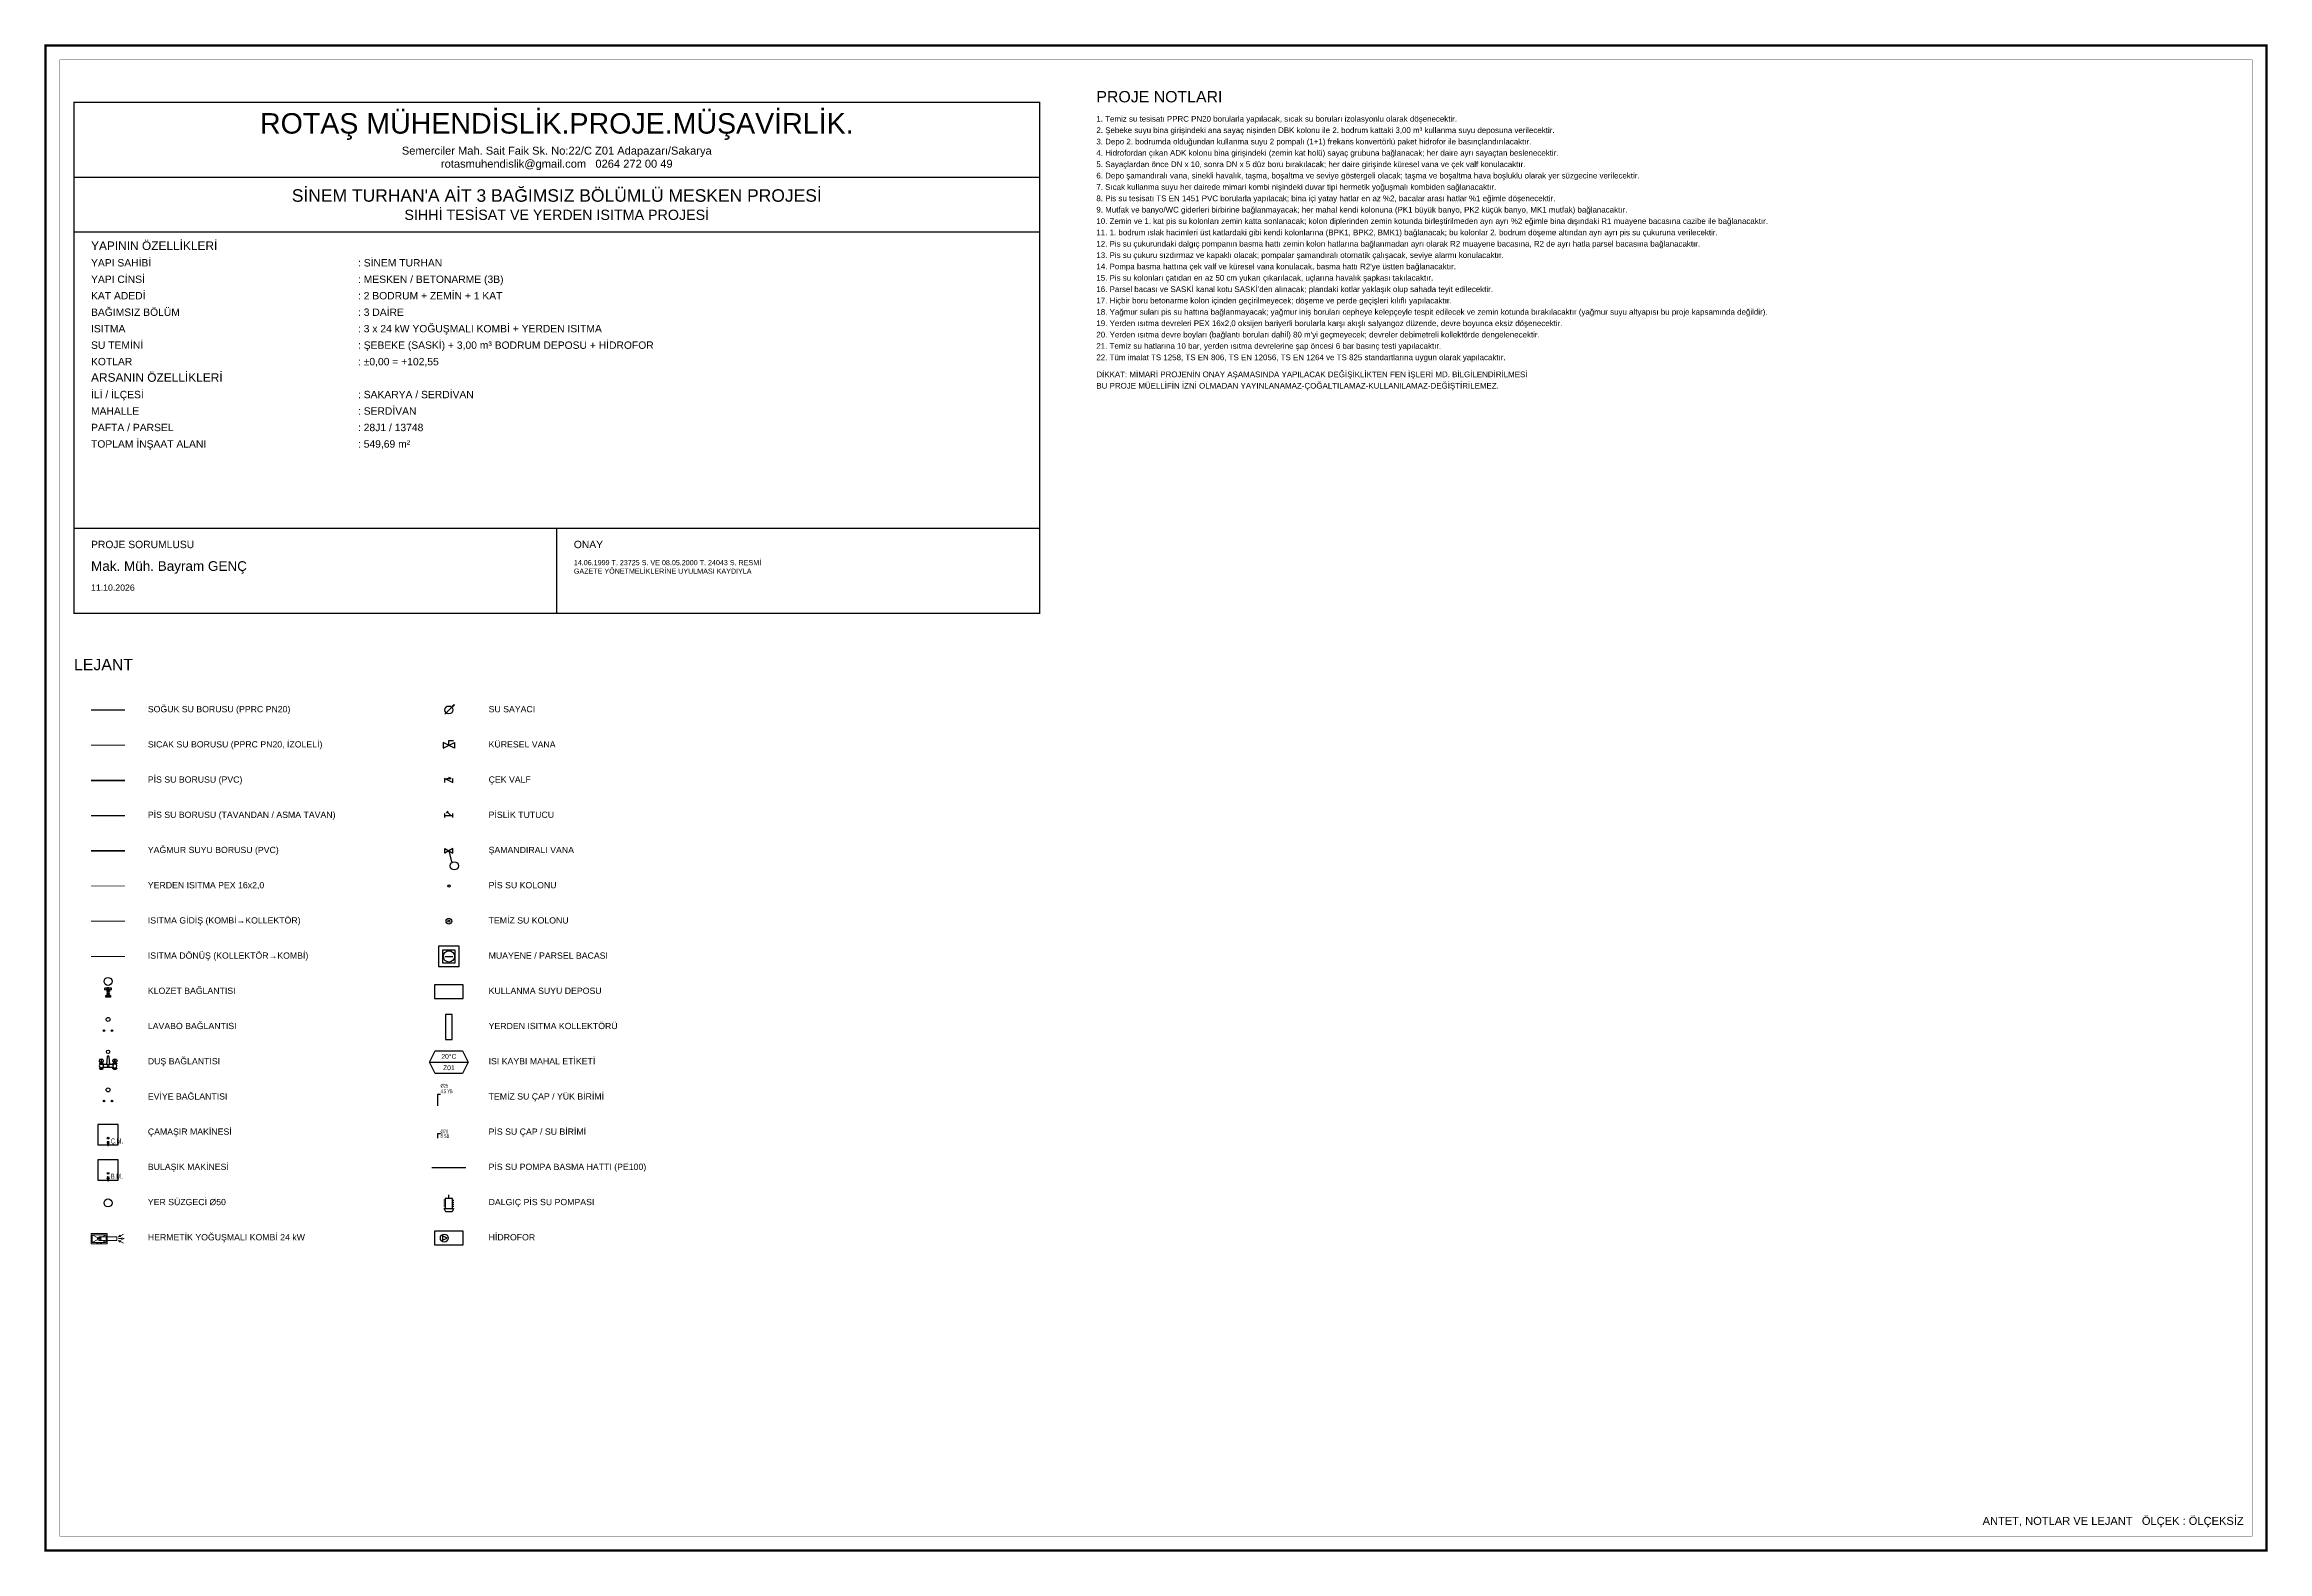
# Model space of a CAD drawing. Header units: centimetres. Extents: x -3952 to 14132, y 6348 to 11752.
# Drawn here: x -3952 to -38, y 9098 to 11752 of the extents above; entities that cross this region are included whole.
import ezdxf
from ezdxf.enums import TextEntityAlignment as Align

# ---------------------------------------------------------------- set-up
doc = ezdxf.new("R2010")
doc.units = ezdxf.units.CM
for name, pattern in [('BASMA HATTI', [31, 25, -6]), ('DASHED', [18, 12, -6]), ('ISITMA DONUS HATTI', [26, 20, -6]), ('PIS', [38, 30, -8]), ('PISSU HATTI', [26, 20, -6]), ('YAGMUR HATTI', [36, 30, -6])]:
    doc.linetypes.add(name, pattern=pattern)
for name, color, linetype in [('MD-YUK-BIRIMI', 7, 'Continuous'), ('MTY-CIHAZ', 135, 'Continuous'), ('MTY-HIDROFOR', 4, 'Continuous'), ('MTY-ISIKAYBIMAHAL', 2, 'Continuous'), ('MTY-ISITMA-DONUS-BORU', 30, 'ISITMA DONUS HATTI'), ('MTY-ISITMA-GIDIS-BORU', 10, 'Continuous'), ('MTY-KOLLETOR', 7, 'Continuous'), ('MTY-PAFTA', 7, 'Continuous'), ('MTY-PEX-BORU', 1, 'Continuous'), ('MTY-PIS SU-BASMA', 6, 'Continuous'), ('MTY-PIS-SU-BORUSU', 6, 'PIS'), ('MTY-PISSU-BORU-TAVANDAN', 6, 'PISSU HATTI'), ('MTY-PISSU-CAP', 211, 'Continuous'), ('MTY-PISSU-KOLON', 211, 'DASHED'), ('MTY-ROGAR', 5, 'Continuous'), ('MTY-SICAKSU-BORU', 1, 'BASMA HATTI'), ('MTY-SOGUKSU-BORU', 5, 'Continuous'), ('MTY-TEFRIS', 15, 'Continuous'), ('MTY-TEMIZSU-CAP', 101, 'Continuous'), ('MTY-VANA', 1, 'Continuous'), ('MTY-YAGMUR-BORUSU', 3, 'YAGMUR HATTI'), ('MTY-YAZI', 7, 'Continuous'), ('MTY-YUK-BIRIMI', 7, 'Continuous'), ('RAST-TEM-SU DEPOSU', 11, 'Continuous')]:
    doc.layers.add(name, color=color, linetype=linetype)
doc.layers.add('ROTAS-PAFTA-SINIRI', color=8, linetype='Continuous', plot=False)
doc.styles.add('CAP', font='wturkce.SHX', dxfattribs={"width": 0.65})
doc.styles.add('MTY_CAP', font='wturkce.SHX', dxfattribs={"width": 0.65, "height": 20})
doc.styles.add('MTYCAPLT', font='arial.ttf', dxfattribs={"width": 0.65, "height": 1})
doc.styles.add('ROTAS', font='arial.ttf')

# ---------------------------------------------------------------- blocks, each defined once
blk = doc.blocks.new('ROTAS_PAFTA')
blk.add_lwpolyline([(0, 0), (1, 0), (1, 1), (0, 1)], close=True)
blk = doc.blocks.new('KLOZET1')
at = {"layer": 'MTY-TEFRIS', "color": 15}
blk.add_lwpolyline([(-3.9, 11.4, 0.414214), (-4.5, 10.8), (-4.5, 10.3, 0.414214), (-3.9, 9.7), (3.9, 9.7, 0.414214), (4.5, 10.3), (4.5, 10.8, 0.414214), (3.9, 11.4)], format="xyb", close=True, dxfattribs=at)
for points in [[(3, 0), (-3, 0), (-3, 2.3), (3, 2.3)], [(-0.8, 11.5), (0.8, 11.5), (0.8, 12), (-0.8, 12)], [(-0.8, 8.9), (0.8, 8.9), (0.8, 9.7), (-0.8, 9.7)]]:
    blk.add_lwpolyline(points, close=True, dxfattribs=at)
for points in [[(-1.6, 8.6), (-1.6, 7.5)], [(-1.6, 4.4), (-1.6, 3.4)], [(-1.3, 3.2), (-1.3, 2.3), (1.4, 2.3), (1.4, 3.2)], [(-1.2, 7.2), (-1.2, 4.8)], [(1.1, 8.9), (-1.1, 8.9)], [(-1.1, 7.3), (1.1, 7.3)], [(1.1, 4.7), (-1.1, 4.7)], [(-1.1, 3.1), (1.1, 3.1)], [(-0.5, 8.6), (-0.5, 7.5)], [(-0.5, 4.4), (-0.5, 3.4)], [(0.6, 8.6), (0.6, 7.5)], [(0.6, 4.4), (0.6, 3.4)], [(1.3, 4.8), (1.3, 5.2), (1.3, 7.2)], [(1.7, 8.6), (1.7, 7.5)], [(1.7, 4.4), (1.7, 3.4)]]:
    blk.add_lwpolyline(points, dxfattribs=at)
at = {"layer": 'MTY-TEFRIS', "color": 15, "elevation": 0}
for points in [[(-1, 10.3), (-1, 10.8, -0.414214), (-0.4, 11.4)], [(1, 10.3), (1, 10.8, 0.414214), (0.4, 11.4)]]:
    blk.add_lwpolyline(points, format="xyb", dxfattribs=at)
at = {"layer": 'MTY-TEFRIS', "color": 6}
blk.add_circle((0, 20), 5, dxfattribs=at)
at = {"layer": 'MTY-TEFRIS', "color": 15}
for centre, radius, start, end in [((-1.1, 8.1), 0.734, 41.7592, 138.241), ((-1.1, 8), 0.734, 221.7593, 318.2408), ((-1.1, 4), 0.734, 41.7592, 138.241), ((-1.1, 3.8), 0.734, 221.7593, 318.2408), ((-0.4, 10.3, 0), 0.641, 179.9998, 270.0001), ((0, 8.1), 0.734, 41.7592, 138.241), ((0, 8), 0.734, 221.7593, 318.2408), ((0, 4), 0.734, 41.7592, 138.241), ((0, 3.8), 0.734, 221.7593, 318.2408), ((0.4, 10.3, 0), 0.641, 270.0001, 0), ((1.1, 8.1), 0.734, 41.7592, 138.241), ((1.1, 8), 0.734, 221.7593, 318.2408), ((1.1, 4), 0.734, 41.7592, 138.241), ((1.1, 3.8), 0.734, 221.7593, 318.2408)]:
    blk.add_arc(centre, radius, start, end, dxfattribs=at)
at = {"layer": 'MD-YUK-BIRIMI', "color": 6, "style": 'MTYCAPLT', "width": 0.65}
for tag, p in [('PSCP_001', (-1.3, 24.5)), ('PS_001', (-0.6, 19.5))]:
    blk.add_attdef(tag, p, '', height=1, dxfattribs=at)
at = {"layer": 'MD-YUK-BIRIMI', "color": 3, "style": 'MTYCAPLT', "width": 0.65}
for tag, p in [('SOCP_001', (-1.3, 1.8)), ('SO_001', (-0.7, -0.5))]:
    blk.add_attdef(tag, p, '', height=1, dxfattribs=at)
blk = doc.blocks.new('LAVABO1')
at = {"layer": 'MTY-TEFRIS', "color": 3, "ltscale": 10}
blk.add_circle((-5, 1), 1, dxfattribs=at)
at = {"layer": 'MTY-TEFRIS', "color": 6}
blk.add_circle((0, 15), 2.5, dxfattribs=at)
at = {"layer": 'MTY-TEFRIS', "color": 1, "ltscale": 10}
blk.add_circle((5, 1), 1, dxfattribs=at)
at = {"layer": 'MD-YUK-BIRIMI', "color": 3, "style": 'MTYCAPLT', "width": 0.65}
for tag, p in [('SOCP_001', (-6.3, -0.5)), ('SO_001', (-5.7, 0.5))]:
    blk.add_attdef(tag, p, '', height=1, dxfattribs=at)
at = {"layer": 'MD-YUK-BIRIMI', "color": 6, "style": 'MTYCAPLT', "width": 0.65}
for tag, p in [('PSCP_001', (-1.3, 17)), ('PS_001', (-0.6, 14.5))]:
    blk.add_attdef(tag, p, '', height=1, dxfattribs=at)
at = {"layer": 'MD-YUK-BIRIMI', "color": 1, "style": 'MTYCAPLT', "width": 0.65}
for tag, p in [('SCCP_001', (3.7, -0.5)), ('SC_001', (4.4, 0.5))]:
    blk.add_attdef(tag, p, '', height=1, dxfattribs=at)
blk = doc.blocks.new('DUS TEKNESI1')
at = {"layer": 'MTY-TEFRIS'}
for points in [[(-10, 13.9), (-10, 12.2, -0.146062), (-11.3, 8.9, 0.113221), (-13.3, 11.5, -0.416893), (-13.3, 12)], [(-6.7, 12, -0.17585), (-7.5, 13.9), (-12.5, 13.9, -0.17585), (-13.3, 12)], [(-12.8, 0.5), (-12.8, 0), (-10, 0), (-7.2, 0), (-7.2, 0.5, 0.153746), (-12.8, 0.5), (-10, 0.5), (-7.2, 0.5)], [(-8.6, 6.9, -0.601952), (-8.6, 1.6), (-8.6, 0.8)], [(0, 18.4), (-0.6, 18.4, 0.391322), (-1.3, 17.8), (-2.2, 6.3)], [(0, 18.4), (0.6, 18.4, -0.391322), (1.3, 17.8), (2.2, 6.3)], [(6.7, 12, 0.17585), (7.5, 13.9), (12.5, 13.9, 0.17585), (13.3, 12)], [(8.6, 6.9, 0.601952), (8.6, 1.6), (11.4, 1.6, 0.601952), (11.4, 6.9)], [(12.8, 0.5), (12.8, 0), (10, 0), (7.2, 0), (7.2, 0.5, -0.153746), (12.8, 0.5), (10, 0.5), (7.2, 0.5)], [(10, 13.9), (10, 12.2, 0.146062), (11.3, 8.9, -0.113221), (13.3, 11.5)]]:
    blk.add_lwpolyline(points, format="xyb", dxfattribs=at)
for points in [[(-12.8, 7.5), (-10, 7.5), (-7.2, 7.5), (-7.2, 8), (-10, 8), (-12.8, 8)], [(-8.6, 0), (-8.6, -1), (-11.4, -1), (-11.4, 0)], [(12.8, 7.5), (10, 7.5), (7.2, 7.5), (7.2, 8), (10, 8), (12.8, 8)], [(11.4, 0), (11.4, -1), (8.6, -1), (8.6, 0)]]:
    blk.add_lwpolyline(points, close=True, dxfattribs=at)
for points in [[(-11.6, 9.5), (-11.6, 8)], [(-11.4, 7.5), (-11.4, 6.9), (-8.6, 6.9)], [(-8.6, 1.6), (-11.4, 1.6), (-11.4, 0.8)], [(-8.6, 7.5), (-8.6, 6.9)], [(-8.4, 9.5), (-8.4, 8)], [(7.8, 6.3), (-7.8, 6.3)], [(-7.8, 2.3), (7.8, 2.3)], [(8.4, 9.5), (8.4, 8)], [(11.4, 7.5), (11.4, 6.9), (8.6, 6.9)], [(8.6, 7.5), (8.6, 6.9)], [(8.6, 1.6), (8.6, 0.8)], [(11.4, 1.6), (11.4, 0.8)], [(11.6, 9.5), (11.6, 8)]]:
    blk.add_lwpolyline(points, dxfattribs=at)
at = {"layer": 'MTY-TEFRIS', "color": 6}
blk.add_circle((0, 25), 2.5, dxfattribs=at)
at = {"layer": 'MTY-TEFRIS'}
for centre, radius, start, end in [((-10, 4.3), 2.96, 117.9084, 242.0919), ((-10, 2.2), 11.8, 79.4131, 100.5868), ((-3.8, 12.8), 6.25, 185.208, 218.4476), ((-2, 5.9), 7.27, 130.2551, 156.0938), ((-6.9, 11.7), 0.344, 310.5655, 41.0891), ((0, 17.2), 1.6, 330.6975, 209.3026), ((0, 4.3), 1.37, 90.0002, 270.0001), ((0, 4.3), 1.37, 270.0001, 90.0002), ((6.9, 11.7), 0.344, 138.9108, 229.4346), ((2, 5.9), 7.27, 23.9063, 49.7447), ((10, 2.2), 11.8, 79.4131, 100.5868), ((3.8, 12.8), 6.25, 321.5525, 354.7921), ((13.1, 11.7), 0.344, 310.5655, 41.0891)]:
    blk.add_arc(centre, radius, start, end, dxfattribs=at)
at = {"layer": 'MD-YUK-BIRIMI', "color": 3, "style": 'MTYCAPLT', "width": 0.65}
for tag, p in [('SO_001', (-10.7, -0.5)), ('SOCP_001', (-11.3, -1.5))]:
    blk.add_attdef(tag, p, '', height=1, dxfattribs=at)
at = {"layer": 'MD-YUK-BIRIMI', "color": 6, "style": 'MTYCAPLT', "width": 0.65}
for tag, p in [('PSCP_001', (-1.3, 27)), ('PS_001', (-0.6, 24.5))]:
    blk.add_attdef(tag, p, '', height=1, dxfattribs=at)
at = {"layer": 'MD-YUK-BIRIMI', "color": 1, "style": 'MTYCAPLT', "width": 0.65}
for tag, p in [('SC_001', (9.4, -0.5)), ('SCCP_001', (8.7, -1.5))]:
    blk.add_attdef(tag, p, '', height=1, dxfattribs=at)
blk = doc.blocks.new('EVIYE1')
at = {"layer": 'MTY-TEFRIS', "color": 3, "ltscale": 10}
blk.add_circle((-5, 1), 1, dxfattribs=at)
at = {"layer": 'MTY-TEFRIS', "color": 6}
blk.add_circle((0, 15), 2.5, dxfattribs=at)
at = {"layer": 'MTY-TEFRIS', "color": 1, "ltscale": 10}
blk.add_circle((5, 1), 1, dxfattribs=at)
at = {"layer": 'MD-YUK-BIRIMI', "color": 3, "style": 'MTYCAPLT', "width": 0.65}
for tag, p in [('SOCP_001', (-6.3, -0.5)), ('SO_001', (-5.7, 0.5))]:
    blk.add_attdef(tag, p, '', height=1, dxfattribs=at)
at = {"layer": 'MD-YUK-BIRIMI', "color": 6, "style": 'MTYCAPLT', "width": 0.65}
for tag, p in [('PSCP_001', (-1.3, 17)), ('PS_001', (-0.6, 14.5))]:
    blk.add_attdef(tag, p, '', height=1, dxfattribs=at)
at = {"layer": 'MD-YUK-BIRIMI', "color": 1, "style": 'MTYCAPLT', "width": 0.65}
for tag, p in [('SCCP_001', (3.7, -0.5)), ('SC_001', (4.4, 0.5))]:
    blk.add_attdef(tag, p, '', height=1, dxfattribs=at)
blk = doc.blocks.new('CAMASIR MAKINASI1')
at = {"layer": 'MTY-TEFRIS'}
for p, q in [((-0.9, 0), (-0.9, -1.5)), ((-0.9, -1.5), (1.1, -1.5)), ((1.1, -1.5), (1.1, 0))]:
    blk.add_line(p, q, dxfattribs=at)
for points in [[(-30, 0), (30, 0), (30, 60), (-30, 60)], [(2.5, 0.4), (2.5, 0), (-2.5, 0), (-2.5, 0.4)]]:
    blk.add_lwpolyline(points, close=True, dxfattribs=at)
for points in [[(-1.8, 8.2, 0.414214), (-1.4, 8.2), (-1.3, 8.2, 0.414214), (-1.3, 8.7), (-2.1, 9.4, 0.414214), (-2.5, 9.4), (-2.6, 9.3, 0.414214), (-2.6, 8.9)], [(-1.8, 5.3, -0.414214), (-1.4, 5.3), (-1.3, 5.2, -0.414214), (-1.3, 4.8), (-2.1, 4, -0.414214), (-2.5, 4), (-2.6, 4.1, -0.414214), (-2.6, 4.6)], [(1.5, 8.7, 0.414214), (1.5, 8.2), (1.6, 8.2, 0.414214), (2, 8.2), (2.8, 8.9, 0.414214), (2.8, 9.3), (2.7, 9.4, 0.414214), (2.3, 9.4)], [(1.5, 4.8, -0.414214), (1.5, 5.2), (1.6, 5.3, -0.414214), (2, 5.3), (2.8, 4.6, -0.414214), (2.8, 4.1), (2.7, 4, -0.414214), (2.3, 4)]]:
    blk.add_lwpolyline(points, format="xyb", close=True, dxfattribs=at)
for points in [[(-1.5, 8.1), (-1.1, 7.7)], [(-1.5, 5.3), (-1.1, 5.7)], [(-1.3, 8.3), (-0.9, 7.9)], [(-1.3, 5.2), (-0.9, 5.6)], [(-0.9, 4.4), (-0.9, 0.4)], [(1.5, 8.3), (1.1, 7.9)], [(1.5, 5.2), (1.1, 5.6)], [(1.1, 4.4), (1.1, 0.4)], [(1.6, 8.1), (1.3, 7.7)], [(1.6, 5.3), (1.3, 5.7)]]:
    blk.add_lwpolyline(points, dxfattribs=at)
at = {"layer": 'MTY-TEFRIS', "color": 6}
blk.add_circle((0, 20), 2.5, dxfattribs=at)
at = {"layer": 'MTY-TEFRIS'}
for radius in [1.54, 0.581]:
    blk.add_circle((0.1, 6.7), radius, dxfattribs=at)
for start, end in [(143.13402, 216.86567), (53.13416, 126.86603), (233.13424, 306.86588), (323.13387, 36.86588)]:
    blk.add_arc((0.1, 6.7), 2.51, start, end, dxfattribs=at)
at = {"layer": 'MD-YUK-BIRIMI', "color": 6, "style": 'MTYCAPLT', "width": 0.65}
for tag, p in [('PSCP_001', (-1.3, 22)), ('PS_001', (-0.6, 19.5))]:
    blk.add_attdef(tag, p, '', height=1, dxfattribs=at)
at = {"layer": 'MD-YUK-BIRIMI', "color": 3, "style": 'MTYCAPLT', "width": 0.65}
for tag, p in [('SO_001', (-0.7, -0.5)), ('SOCP_001', (-1.2, -2))]:
    blk.add_attdef(tag, p, '', height=1, dxfattribs=at)
at = {"layer": 'MTY-TEFRIS', "color": 15, "style": 'MTYCAPLT', "width": 0.65}
blk.add_text('Ç.M.', height=15, dxfattribs=at).set_placement((8.1, 11.6), align=Align.MIDDLE_LEFT)
blk = doc.blocks.new('BULASIK MAKINASI1')
at = {"layer": 'MTY-TEFRIS'}
for p, q in [((-0.9, 0), (-0.9, -1.5)), ((-0.9, -1.5), (1.1, -1.5)), ((1.1, -1.5), (1.1, 0))]:
    blk.add_line(p, q, dxfattribs=at)
at = {"layer": 'MTY-TEFRIS', "color": 15}
blk.add_lwpolyline([(-30, 0), (30, 0), (30, 60), (-30, 60)], close=True, dxfattribs=at)
at = {"layer": 'MTY-TEFRIS'}
for points in [[(-1.8, 8.2, 0.414214), (-1.4, 8.2), (-1.3, 8.2, 0.414214), (-1.3, 8.7), (-2.1, 9.4, 0.414214), (-2.5, 9.4), (-2.6, 9.3, 0.414214), (-2.6, 8.9)], [(-1.8, 5.3, -0.414214), (-1.4, 5.3), (-1.3, 5.2, -0.414214), (-1.3, 4.8), (-2.1, 4, -0.414214), (-2.5, 4), (-2.6, 4.1, -0.414214), (-2.6, 4.6)], [(1.5, 8.7, 0.414214), (1.5, 8.2), (1.6, 8.2, 0.414214), (2, 8.2), (2.8, 8.9, 0.414214), (2.8, 9.3), (2.7, 9.4, 0.414214), (2.3, 9.4)], [(1.5, 4.8, -0.414214), (1.5, 5.2), (1.6, 5.3, -0.414214), (2, 5.3), (2.8, 4.6, -0.414214), (2.8, 4.1), (2.7, 4, -0.414214), (2.3, 4)]]:
    blk.add_lwpolyline(points, format="xyb", close=True, dxfattribs=at)
blk.add_lwpolyline([(2.5, 0.4), (2.5, 0), (-2.5, 0), (-2.5, 0.4)], close=True, dxfattribs=at)
for points in [[(-1.5, 8.1), (-1.1, 7.7)], [(-1.5, 5.3), (-1.1, 5.7)], [(-1.3, 8.3), (-0.9, 7.9)], [(-1.3, 5.2), (-0.9, 5.6)], [(-0.9, 4.4), (-0.9, 0.4)], [(1.5, 8.3), (1.1, 7.9)], [(1.5, 5.2), (1.1, 5.6)], [(1.1, 4.4), (1.1, 0.4)], [(1.6, 8.1), (1.3, 7.7)], [(1.6, 5.3), (1.3, 5.7)]]:
    blk.add_lwpolyline(points, dxfattribs=at)
at = {"layer": 'MTY-TEFRIS', "color": 6}
blk.add_circle((0, 20), 2.5, dxfattribs=at)
at = {"layer": 'MTY-TEFRIS'}
for radius in [1.54, 0.581]:
    blk.add_circle((0.1, 6.7), radius, dxfattribs=at)
for start, end in [(143.13402, 216.86567), (53.13416, 126.86603), (233.13424, 306.86588), (323.13387, 36.86588)]:
    blk.add_arc((0.1, 6.7), 2.51, start, end, dxfattribs=at)
at = {"layer": 'MD-YUK-BIRIMI', "color": 6, "style": 'MTYCAPLT', "width": 0.65}
for tag, p in [('PSCP', (0, 22.5)), ('PS', (0, 20))]:
    blk.add_attdef(tag, text='', height=1, dxfattribs=at).set_placement(p, align=Align.MIDDLE_CENTER)
at = {"layer": 'MD-YUK-BIRIMI', "color": 3, "style": 'MTYCAPLT', "width": 0.65}
for tag, p in [('SO', (0, 0)), ('SOCP', (0.1, -1.5))]:
    blk.add_attdef(tag, text='', height=1, dxfattribs=at).set_placement(p, align=Align.MIDDLE_CENTER)
at = {"layer": 'MTY-TEFRIS', "color": 15, "style": 'MTYCAPLT', "width": 0.65}
blk.add_text('B.M.', height=15, dxfattribs=at).set_placement((8.1, 11.6), align=Align.MIDDLE_LEFT)
blk = doc.blocks.new('YER SUZGECI DN501')
at = {"layer": 'MTY-TEFRIS', "color": 6}
blk.add_circle((0, 0), 3.5, dxfattribs=at)
at = {"layer": 'MD-YUK-BIRIMI', "color": 6, "style": 'MTYCAPLT', "width": 0.65}
for tag, p in [('PSCP_001', (-1.3, 0.7)), ('PS_001', (-0.6, -0.5))]:
    blk.add_attdef(tag, p, '', height=1, dxfattribs=at)
blk = doc.blocks.new('KOMBI1')
at = {"layer": 'MTY-TEFRIS', "color": 1, "lineweight": 20, "ltscale": 40}
for p, q in [((19.5, 17.5), (3.4, 26.6)), ((19.5, 12.5), (3.4, 3.4)), ((18.9, 15), (28.9, 15)), ((23.9, 20), (23.9, 10)), ((44.4, 26.6), (28.2, 17.5)), ((44.4, 3.4), (28.2, 12.5))]:
    blk.add_line(p, q, dxfattribs=at)
at = {"layer": 'MTY-TEFRIS', "color": 7, "lineweight": 20, "ltscale": 40}
for p, q in [((23.9, 20), (75.3, 20)), ((23.9, 10), (75.3, 10)), ((75.3, 20), (75.3, 10)), ((85.4, 25.3), (80.3, 20)), ((87.4, 21.8), (80.3, 20)), ((80.3, 15), (90.3, 15)), ((87.4, 8.2), (80.3, 10)), ((85.4, 4.7), (80.3, 10)), ((86.4, 23.6), (85.4, 25.3)), ((86.4, 6.5), (85.4, 4.7)), ((95, 28.6), (86.4, 23.6)), ((86.4, 23.6), (87.4, 21.8)), ((86.4, 6.5), (87.4, 8.2)), ((95, 1.4), (86.4, 6.5)), ((90.3, 15), (90.3, 17)), ((90.3, 17), (97.3, 15)), ((90.3, 15), (90.3, 13)), ((90.3, 13), (97.3, 15))]:
    blk.add_line(p, q, dxfattribs=at)
blk.add_lwpolyline([(0, 0), (47.8, 0), (47.8, 30), (0, 30)], close=True, dxfattribs=at)
at = {"layer": 'MTY-TEFRIS', "color": 1, "lineweight": 20, "ltscale": 40}
blk.add_lwpolyline([(3.4, 3.4), (44.4, 3.4), (44.4, 26.6), (3.4, 26.6)], close=True, dxfattribs=at)
at = {"layer": 'MTY-TEFRIS', "color": 3, "ltscale": 10}
blk.add_circle((18.9, 1), 1, dxfattribs=at)
at = {"layer": 'MTY-TEFRIS', "color": 7, "lineweight": 20, "ltscale": 40}
blk.add_circle((23.9, 15), 5, dxfattribs=at)
at = {"layer": 'MTY-TEFRIS', "color": 1, "ltscale": 10}
blk.add_circle((28.9, 1), 1, dxfattribs=at)
at = {"layer": 'MD-YUK-BIRIMI', "color": 3, "style": 'MTYCAPLT', "width": 0.65}
for tag, p in [('SOCP_001', (17.6, -0.5)), ('SO_001', (18.2, 0.5))]:
    blk.add_attdef(tag, p, '', height=1, dxfattribs=at)
at = {"layer": 'MD-YUK-BIRIMI', "color": 1, "style": 'MTYCAPLT', "width": 0.65}
for tag, p in [('SCCP_001', (27.6, -0.5)), ('SC_001', (28.3, 0.5))]:
    blk.add_attdef(tag, p, '', height=1, dxfattribs=at)
blk = doc.blocks.new('MTY-SU SAYACI')
at = {"layer": 'MTY-VANA'}
blk.add_hatch(color=256, dxfattribs=at).paths.add_polyline_path([(9.8, 9.8), (5.6, 7), (7, 5.6)])
for p, q in [((-7.3, -7.3), (6.3, 6.3)), ((5.6, 7), (9.8, 9.8)), ((7, 5.6), (5.6, 7)), ((7, 5.6), (9.8, 9.8))]:
    blk.add_line(p, q, dxfattribs=at)
blk.add_circle((0, 0), 7, dxfattribs=at)
blk.add_attdef('CAP', (2, 0.9), '', height=2.5, rotation=225, dxfattribs=at)
blk = doc.blocks.new('MTY-KURESEL VANA')
at = {"layer": 'MTY-VANA'}
for p, q in [((0, 0), (0, 8)), ((0, 8), (8, 8))]:
    blk.add_line(p, q, dxfattribs=at)
blk.add_lwpolyline([(-10, 5), (-10, -5), (10, 5), (10, -5), (-10, 5)], dxfattribs=at)
at = {"layer": 'MTY-VANA', "style": 'MTYCAPLT', "width": 0.65}
blk.add_attdef('CAP', text='', height=10, dxfattribs=at).set_placement((-1.1, 0), align=Align.CENTER)
blk = doc.blocks.new('MTY-CEKVALF VANA')
at = {"layer": 'MTY-VANA'}
h = blk.add_hatch(color=256, dxfattribs=at)
edge = h.paths.add_edge_path()
edge.add_arc((-10, 5), 1.41, 180, 540, ccw=False)
for p, q in [((-10, -5), (-10, 5)), ((-10, 5), (10, -5)), ((-5.6, 5), (5.6, 5)), ((5.6, 5), (0, 7.3)), ((10, -5), (10, 5))]:
    blk.add_line(p, q, dxfattribs=at)
at = {"layer": 'MTY-VANA', "style": 'CAP', "width": 0.65}
blk.add_attdef('CAP', text='', height=5, rotation=153.4349, dxfattribs=at).set_placement((0, 0), align=Align.CENTER)
blk = doc.blocks.new('MTY-PISLIK TUTUCU')
at = {"layer": 'MTY-VANA'}
for p, q in [((-10, -5), (-10, 5)), ((-10, 0), (10, 0)), ((10, -5), (10, 5))]:
    blk.add_line(p, q, dxfattribs=at)
at = {"layer": 'MTY-VANA', "color": 1, "ltscale": 75}
for p, q in [((-6.1, 5.8), (-1.4, 10.5)), ((5.1, 0), (-3.7, 8.1))]:
    blk.add_line(p, q, dxfattribs=at)
at = {"layer": 'MTY-VANA', "style": 'CAP', "width": 0.65}
blk.add_attdef('CAP', text='', height=5, dxfattribs=at).set_placement((0, 0), align=Align.CENTER)
blk = doc.blocks.new('MTY-PIS SU KOLON')
at = {"layer": 'MTY-PISSU-KOLON', "linetype": 'Continuous', "lineweight": -3}
blk.add_hatch(color=256, dxfattribs=at).paths.add_polyline_path([(-2.7, -0.1, 0.848135), (0, -0.1, -0.848135), (2.7, -0.1, 0.414214), (0, 2.6, 0.414214)])
blk.add_circle((0, 0), 3.5, dxfattribs=at)
blk = doc.blocks.new('MTY-TEMIZ SU CAP MB')
at = {"layer": 'MTY-TEMIZSU-CAP'}
for p, q in [((0.83, 3.1), (0, 3.1)), ((0, 3.1), (0, 0))]:
    blk.add_line(p, q, dxfattribs=at)
at = {"layer": 'MTY-TEMIZSU-CAP', "style": 'MTY_CAP', "width": 0.65}
for tag, p in [('SOCP_001', (0.83, 4.92)), ('SCCP_001', (0.83, 1.92))]:
    blk.add_attdef(tag, p, '', height=1, dxfattribs=at)
at = {"layer": 'MTY-YUK-BIRIMI', "color": 101, "style": 'MTY_CAP', "width": 0.65}
for tag, p in [('SO_001', (0.83, 3.42)), ('SC_001', (0.83, 0.42))]:
    blk.add_attdef(tag, p, '', height=1, dxfattribs=at)
blk = doc.blocks.new('MTY-PIS SU CAP SB')
at = {"layer": 'MTY-PISSU-CAP'}
for p, q in [((0.83, 1.17), (0, 1.17)), ((0, 1.17), (0, 0))]:
    blk.add_line(p, q, dxfattribs=at)
at = {"layer": 'MTY-PISSU-CAP', "style": 'MTY_CAP', "width": 0.65}
blk.add_attdef('PSCP_001', (0.83, 1.29), '', height=1, dxfattribs=at)
at = {"layer": 'MTY-YUK-BIRIMI', "color": 211, "style": 'MTY_CAP', "width": 0.65}
blk.add_attdef('PS_001', (0.83, 0.07), '', height=1, dxfattribs=at)

msp = doc.modelspace()

# ---------------------------------------------------------------- linework, layer by layer
at = {"layer": 'MTY-CIHAZ'}
for p, q in [((-3246.4, 9716.8), (-3248.8, 9716.8)), ((-3246.4, 9713.2), (-3248.8, 9713.2)), ((-3246.4, 9709.6), (-3248.8, 9709.6)), ((-3240, 9719.6), (-3240, 9726)), ((-3233.6, 9716.8), (-3231.2, 9716.8)), ((-3233.6, 9713.2), (-3231.2, 9713.2)), ((-3233.6, 9709.6), (-3231.2, 9709.6)), ((-3246.4, 9706), (-3248.8, 9706)), ((-3233.6, 9706), (-3231.2, 9706))]:
    msp.add_line(p, q, dxfattribs=at)
for points in [[(-3246.4, 9702), (-3233.6, 9702), (-3233.6, 9719.6), (-3246.4, 9719.6)], [(-3248, 9702), (-3232, 9702), (-3234.4, 9696.4), (-3245.6, 9696.4)]]:
    msp.add_lwpolyline(points, close=True, dxfattribs=at)
at = {"layer": 'MTY-HIDROFOR'}
for points in [[(-3265, 9638), (-3215, 9638), (-3215, 9662), (-3265, 9662)], [(-3242.8, 9650), (-3251.2, 9653.9), (-3251.2, 9646.1)]]:
    msp.add_lwpolyline(points, close=True, dxfattribs=at)
msp.add_circle((-3248, 9650), 7, dxfattribs=at)
at = {"layer": 'MTY-ISIKAYBIMAHAL'}
msp.add_line((-3274, 9960), (-3206, 9960), dxfattribs=at)
msp.add_lwpolyline([(-3274, 9960), (-3264, 9980), (-3216, 9980), (-3206, 9960), (-3216, 9940), (-3264, 9940)], close=True, dxfattribs=at)
at = {"layer": 'MTY-ISITMA-DONUS-BORU', "const_width": 2}
msp.add_lwpolyline([(-3870, 10146), (-3810, 10146)], dxfattribs=at)
at = {"layer": 'MTY-ISITMA-GIDIS-BORU', "const_width": 2}
msp.add_lwpolyline([(-3870, 10208), (-3810, 10208)], dxfattribs=at)
at = {"layer": 'MTY-KOLLETOR'}
msp.add_lwpolyline([(-3246, 10000), (-3234, 10000), (-3234, 10044), (-3246, 10044)], close=True, dxfattribs=at)
at = {"layer": 'MTY-PAFTA'}
for p, q in [((-3900, 11518), (-2200, 11518)), ((-3900, 11422), (-2200, 11422)), ((-3900, 10900), (-2200, 10900)), ((-3050, 10750), (-3050, 10900))]:
    msp.add_line(p, q, dxfattribs=at)
for points, const_width in [([(-3950, 9100), (-40, 9100), (-40, 11750), (-3950, 11750)], 4), ([(-3925, 9125), (-65, 9125), (-65, 11725), (-3925, 11725)], 1), ([(-3900, 10750), (-2200, 10750), (-2200, 11650), (-3900, 11650)], 2.5)]:
    msp.add_lwpolyline(points, close=True, dxfattribs=dict(at, const_width=const_width))
at = {"layer": 'MTY-PEX-BORU', "const_width": 1.2}
msp.add_lwpolyline([(-3870, 10270), (-3810, 10270)], dxfattribs=at)
at = {"layer": 'MTY-PIS SU-BASMA', "const_width": 1.8}
msp.add_lwpolyline([(-3270, 9774), (-3210, 9774)], dxfattribs=at)
at = {"layer": 'MTY-PIS-SU-BORUSU', "const_width": 3}
msp.add_lwpolyline([(-3870, 10456), (-3810, 10456)], dxfattribs=at)
at = {"layer": 'MTY-PISSU-BORU-TAVANDAN', "const_width": 2.5}
msp.add_lwpolyline([(-3870, 10394), (-3810, 10394)], dxfattribs=at)
at = {"layer": 'MTY-ROGAR'}
msp.add_line((-3247.2, 10146), (-3232.8, 10146), dxfattribs=at)
for points in [[(-3258, 10128), (-3222, 10128), (-3222, 10164), (-3258, 10164)], [(-3251, 10135), (-3229, 10135), (-3229, 10157), (-3251, 10157)]]:
    msp.add_lwpolyline(points, close=True, dxfattribs=at)
msp.add_circle((-3240, 10146), 9.9, dxfattribs=at)
at = {"layer": 'MTY-SICAKSU-BORU', "const_width": 2}
msp.add_lwpolyline([(-3870, 10518), (-3810, 10518)], dxfattribs=at)
at = {"layer": 'MTY-SOGUKSU-BORU', "const_width": 2}
msp.add_lwpolyline([(-3870, 10580), (-3810, 10580)], dxfattribs=at)
at = {"layer": 'MTY-SOGUKSU-BORU'}
for radius in [5, 1.75]:
    msp.add_circle((-3240, 10208), radius, dxfattribs=at)
at = {"layer": 'MTY-VANA'}
msp.add_line((-3240, 10332), (-3235.2, 10312.8), dxfattribs=at)
msp.add_lwpolyline([(-3247.2, 10336.3), (-3232.8, 10327.7), (-3232.8, 10336.3), (-3247.2, 10327.7)], close=True, dxfattribs=at)
msp.add_circle((-3230.4, 10305.6), 7.2, dxfattribs=at)
at = {"layer": 'MTY-YAGMUR-BORUSU', "const_width": 3}
msp.add_lwpolyline([(-3870, 10332), (-3810, 10332)], dxfattribs=at)
at = {"layer": 'RAST-TEM-SU DEPOSU'}
msp.add_lwpolyline([(-3265, 10072), (-3215, 10072), (-3215, 10096), (-3265, 10096)], close=True, dxfattribs=at)

# ---------------------------------------------------------------- block references
at = {"layer": 'MTY-TEFRIS'}
msp.add_blockref('MTY-KURESEL VANA', (-3240, 10518), dxfattribs=at)
for name, p, xscale, yscale in [('MTY-PIS SU KOLON', (-3240, 10270), 0.6, 0.6), ('KLOZET1', (-3840, 10074), 1.4, 1.4), ('LAVABO1', (-3840, 10014), 1.4, 1.4), ('DUS TEKNESI1', (-3840, 9948), 1.2, 1.2), ('EVIYE1', (-3840, 9890), 1.4, 1.4), ('CAMASIR MAKINASI1', (-3840, 9814), 0.6, 0.6), ('BULASIK MAKINASI1', (-3840, 9752), 0.6, 0.6), ('YER SUZGECI DN501', (-3840, 9712), 2, 2), ('KOMBI1', (-3870, 9640), 0.6, 0.6)]:
    msp.add_blockref(name, p, dxfattribs=dict(at, xscale=xscale, yscale=yscale))
ref = msp.add_blockref('MTY-TEMIZ SU CAP MB', (-3260, 9883), dxfattribs=dict(at, xscale=6.5, yscale=6.5))
ref.add_attrib('SO_001', '4.5 YB', (-3254.6, 9905.2), dxfattribs={"layer": 'MTY-YUK-BIRIMI', "color": 101, "height": 6.5, "style": 'MTY_CAP', "width": 0.65})
ref.add_attrib('SOCP_001', 'Ø25', (-3254.6, 9915), dxfattribs={"layer": 'MTY-TEMIZSU-CAP', "height": 6.5, "style": 'MTY_CAP', "width": 0.65})
at = {"layer": 'MTY-TEFRIS', "xscale": 6.5, "yscale": 6.5}
msp.add_blockref('MTY-PIS SU CAP SB', (-3260, 9826), dxfattribs=at).add_auto_attribs({'PSCP_001': 'Ø70', 'PS_001': '8 SB'})
at = {"layer": 'MTY-VANA'}
msp.add_blockref('MTY-SU SAYACI', (-3240, 10580), dxfattribs=at)
at = {"layer": 'MTY-VANA', "xscale": 0.72, "yscale": 0.72}
for name, p in [('MTY-CEKVALF VANA', (-3240, 10456)), ('MTY-PISLIK TUTUCU', (-3240, 10394))]:
    msp.add_blockref(name, p, dxfattribs=at)
at = {"layer": 'ROTAS-PAFTA-SINIRI', "xscale": 3910, "yscale": 2650}
msp.add_blockref('ROTAS_PAFTA', (-3950, 9100), dxfattribs=at)

# ---------------------------------------------------------------- texts
at = {"layer": 'MTY-ISIKAYBIMAHAL', "style": 'ROTAS'}
for s, p in [('20°C', (-3240, 9970)), ('Z01', (-3240, 9950))]:
    msp.add_text(s, height=8.5, dxfattribs=at).set_placement(p, align=Align.MIDDLE_CENTER)
at = {"layer": 'MTY-PAFTA', "style": 'ROTAS'}
msp.add_text('ANTET, NOTLAR VE LEJANT   ÖLÇEK : ÖLÇEKSİZ', height=14, dxfattribs=at).set_placement((-80, 9145), align=Align.RIGHT)
at = {"layer": 'MTY-YAZI', "style": 'ROTAS'}
for s, height, p in [('PROJE NOTLARI', 20, (-2100, 11650)), ('1. Temiz su tesisatı PPRC PN20 borularla yapılacak, sıcak su boruları izolasyonlu olarak döşenecektir.', 10, (-2100, 11616)), ('3. Depo 2. bodrumda olduğundan kullanma suyu 2 pompalı (1+1) frekans konvertörlü paket hidrofor ile basınçlandırılacaktır.', 10, (-2100, 11576)), ('2. Şebeke suyu bina girişindeki ana sayaç nişinden DBK kolonu ile 2. bodrum kattaki 3,00 m³ kullanma suyu deposuna verilecektir.', 10, (-2100, 11596)), ('4. Hidrofordan çıkan ADK kolonu bina girişindeki (zemin kat holü) sayaç grubuna bağlanacak; her daire ayrı sayaçtan beslenecektir.', 10, (-2100, 11556)), ('5. Sayaçlardan önce DN x 10, sonra DN x 5 düz boru bırakılacak; her daire girişinde küresel vana ve çek valf konulacaktır.', 10, (-2100, 11536)), ('6. Depo şamandıralı vana, sinekli havalık, taşma, boşaltma ve seviye göstergeli olacak; taşma ve boşaltma hava boşluklu olarak yer süzgecine verilecektir.', 10, (-2100, 11516)), ('8. Pis su tesisatı TS EN 1451 PVC borularla yapılacak; bina içi yatay hatlar en az %2, bacalar arası hatlar %1 eğimle döşenecektir.', 10, (-2100, 11476)), ('7. Sıcak kullanma suyu her dairede mimari kombi nişindeki duvar tipi hermetik yoğuşmalı kombiden sağlanacaktır.', 10, (-2100, 11496)), ('9. Mutfak ve banyo/WC giderleri birbirine bağlanmayacak; her mahal kendi kolonuna (PK1 büyük banyo, PK2 küçük banyo, MK1 mutfak) bağlanacaktır.', 10, (-2100, 11456)), ('10. Zemin ve 1. kat pis su kolonları zemin katta sonlanacak; kolon diplerinden zemin kotunda birleştirilmeden ayrı ayrı %2 eğimle bina dışındaki R1 muayene bacasına cazibe ile bağlanacaktır.', 10, (-2100, 11436)), ('YAPININ ÖZELLİKLERİ', 15, (-3870, 11390)), ('11. 1. bodrum ıslak hacimleri üst katlardaki gibi kendi kolonlarına (BPK1, BPK2, BMK1) bağlanacak; bu kolonlar 2. bodrum döşeme altından ayrı ayrı pis su çukuruna verilecektir.', 10, (-2100, 11416)), ('12. Pis su çukurundaki dalgıç pompanın basma hattı zemin kolon hatlarına bağlanmadan ayrı olarak R2 muayene bacasına, R2 de ayrı hatla parsel bacasına bağlanacaktır.', 10, (-2100, 11396)), ('YAPI SAHİBİ', 13, (-3870, 11361)), (': SİNEM TURHAN', 13, (-3400, 11361)), ('13. Pis su çukuru sızdırmaz ve kapaklı olacak; pompalar şamandıralı otomatik çalışacak, seviye alarmı konulacaktır.', 10, (-2100, 11376)), ("14. Pompa basma hattına çek valf ve küresel vana konulacak, basma hattı R2'ye üstten bağlanacaktır.", 10, (-2100, 11356)), ('YAPI CİNSİ', 13, (-3870, 11332)), ('KAT ADEDİ', 13, (-3870, 11303)), (': MESKEN / BETONARME (3B)', 13, (-3400, 11332)), (': 2 BODRUM + ZEMİN + 1 KAT', 13, (-3400, 11303)), ('15. Pis su kolonları çatıdan en az 50 cm yukarı çıkarılacak, uçlarına havalık şapkası takılacaktır.', 10, (-2100, 11336)), ("16. Parsel bacası ve SASKİ kanal kotu SASKİ'den alınacak; plandaki kotlar yaklaşık olup sahada teyit edilecektir.", 10, (-2100, 11316)), ('BAĞIMSIZ BÖLÜM', 13, (-3870, 11274)), (': 3 DAİRE', 13, (-3400, 11274)), ('17. Hiçbir boru betonarme kolon içinden geçirilmeyecek; döşeme ve perde geçişleri kılıflı yapılacaktır.', 10, (-2100, 11296)), ('18. Yağmur suları pis su hattına bağlanmayacak; yağmur iniş boruları cepheye kelepçeyle tespit edilecek ve zemin kotunda bırakılacaktır (yağmur suyu altyapısı bu proje kapsamında değildir).', 10, (-2100, 11276)), ('ISITMA', 13, (-3870, 11245)), (': 3 x 24 kW YOĞUŞMALI KOMBİ + YERDEN ISITMA', 13, (-3400, 11245)), ("20. Yerden ısıtma devre boyları (bağlantı boruları dahil) 80 m'yi geçmeyecek; devreler debimetreli kollektörde dengelenecektir.", 10, (-2100, 11236)), ('19. Yerden ısıtma devreleri PEX 16x2,0 oksijen bariyerli borularla karşı akışlı salyangoz düzende, devre boyunca eksiz döşenecektir.', 10, (-2100, 11256)), ('SU TEMİNİ', 13, (-3870, 11216)), ('KOTLAR', 13, (-3870, 11187)), (': ŞEBEKE (SASKİ) + 3,00 m³ BODRUM DEPOSU + HİDROFOR', 13, (-3400, 11216)), (': ±0,00 = +102,55', 13, (-3400, 11187)), ('21. Temiz su hatlarına 10 bar, yerden ısıtma devrelerine şap öncesi 6 bar basınç testi yapılacaktır.', 10, (-2100, 11216)), ('22. Tüm imalat TS 1258, TS EN 806, TS EN 12056, TS EN 1264 ve TS 825 standartlarına uygun olarak yapılacaktır.', 10, (-2100, 11196)), ('ARSANIN ÖZELLİKLERİ', 15, (-3870, 11158)), ('DİKKAT: MİMARİ PROJENİN ONAY AŞAMASINDA YAPILACAK DEĞİŞİKLİKTEN FEN İŞLERİ MD. BİLGİLENDİRİLMESİ', 10, (-2100, 11166)), ('BU PROJE MÜELLİFİN İZNİ OLMADAN YAYINLANAMAZ-ÇOĞALTILAMAZ-KULLANILAMAZ-DEĞİŞTİRİLEMEZ.', 10, (-2100, 11146)), ('İLİ / İLÇESİ', 13, (-3870, 11129)), (': SAKARYA / SERDİVAN', 13, (-3400, 11129)), (': SERDİVAN', 13, (-3400, 11100)), ('MAHALLE', 13, (-3870, 11100)), ('PAFTA / PARSEL', 13, (-3870, 11071)), (': 28J1 / 13748', 13, (-3400, 11071)), ('TOPLAM İNŞAAT ALANI', 13, (-3870, 11042)), (': 549,69 m²', 13, (-3400, 11042)), ('PROJE SORUMLUSU', 13, (-3870, 10865)), ('Mak. Müh. Bayram GENÇ', 17, (-3870, 10825)), ('ONAY', 13, (-3020, 10865)), ('14.06.1999 T. 23725 S. VE 08.05.2000 T. 24043 S. RESMİ', 9, (-3020, 10835)), ('GAZETE YÖNETMELİKLERİNE UYULMASI KAYDIYLA', 9, (-3020, 10820)), ('11.10.2026', 11, (-3870, 10790)), ('LEJANT', 20, (-3900, 10650)), ('SOĞUK SU BORUSU (PPRC PN20)', 11, (-3770, 10576)), ('SU SAYACI', 11, (-3170, 10576)), ('SICAK SU BORUSU (PPRC PN20, İZOLELİ)', 11, (-3770, 10514)), ('KÜRESEL VANA', 11, (-3170, 10514)), ('PİS SU BORUSU (PVC)', 11, (-3770, 10452)), ('ÇEK VALF', 11, (-3170, 10452)), ('PİS SU BORUSU (TAVANDAN / ASMA TAVAN)', 11, (-3770, 10390)), ('PİSLİK TUTUCU', 11, (-3170, 10390)), ('YAĞMUR SUYU BORUSU (PVC)', 11, (-3770, 10328)), ('ŞAMANDIRALI VANA', 11, (-3170, 10328)), ('YERDEN ISITMA PEX 16x2,0', 11, (-3770, 10266)), ('PİS SU KOLONU', 11, (-3170, 10266)), ('ISITMA GİDİŞ (KOMBİ→KOLLEKTÖR)', 11, (-3770, 10204)), ('TEMİZ SU KOLONU', 11, (-3170, 10204)), ('ISITMA DÖNÜŞ (KOLLEKTÖR→KOMBİ)', 11, (-3770, 10142)), ('MUAYENE / PARSEL BACASI', 11, (-3170, 10142)), ('KLOZET BAĞLANTISI', 11, (-3770, 10080)), ('KULLANMA SUYU DEPOSU', 11, (-3170, 10080)), ('LAVABO BAĞLANTISI', 11, (-3770, 10018)), ('YERDEN ISITMA KOLLEKTÖRÜ', 11, (-3170, 10018)), ('DUŞ BAĞLANTISI', 11, (-3770, 9956)), ('ISI KAYBI MAHAL ETİKETİ', 11, (-3170, 9956)), ('EVİYE BAĞLANTISI', 11, (-3770, 9894)), ('TEMİZ SU ÇAP / YÜK BİRİMİ', 11, (-3170, 9894)), ('ÇAMAŞIR MAKİNESİ', 11, (-3770, 9832)), ('PİS SU ÇAP / SU BİRİMİ', 11, (-3170, 9832)), ('BULAŞIK MAKİNESİ', 11, (-3770, 9770)), ('PİS SU POMPA BASMA HATTI (PE100)', 11, (-3170, 9770)), ('YER SÜZGECİ Ø50', 11, (-3770, 9708)), ('DALGIÇ PİS SU POMPASI', 11, (-3170, 9708)), ('HERMETİK YOĞUŞMALI KOMBİ 24 kW', 11, (-3770, 9646)), ('HİDROFOR', 11, (-3170, 9646))]:
    msp.add_text(s, height=height, dxfattribs=at).set_placement(p)
for s, height, p in [('ROTAŞ MÜHENDİSLİK.PROJE.MÜŞAVİRLİK.', 36, (-3050, 11595)), ('Semerciler Mah. Sait Faik Sk. No:22/C Z01 Adapazarı/Sakarya', 14, (-3050, 11558)), ('rotasmuhendislik@gmail.com   0264 272 00 49', 14, (-3050, 11535)), ("SİNEM TURHAN'A AİT 3 BAĞIMSIZ BÖLÜMLÜ MESKEN PROJESİ", 22, (-3050, 11475)), ('SIHHİ TESİSAT VE YERDEN ISITMA PROJESİ', 18, (-3050, 11443))]:
    msp.add_text(s, height=height, dxfattribs=at).set_placement(p, align=Align.CENTER)

doc.saveas('drawing.dxf')
